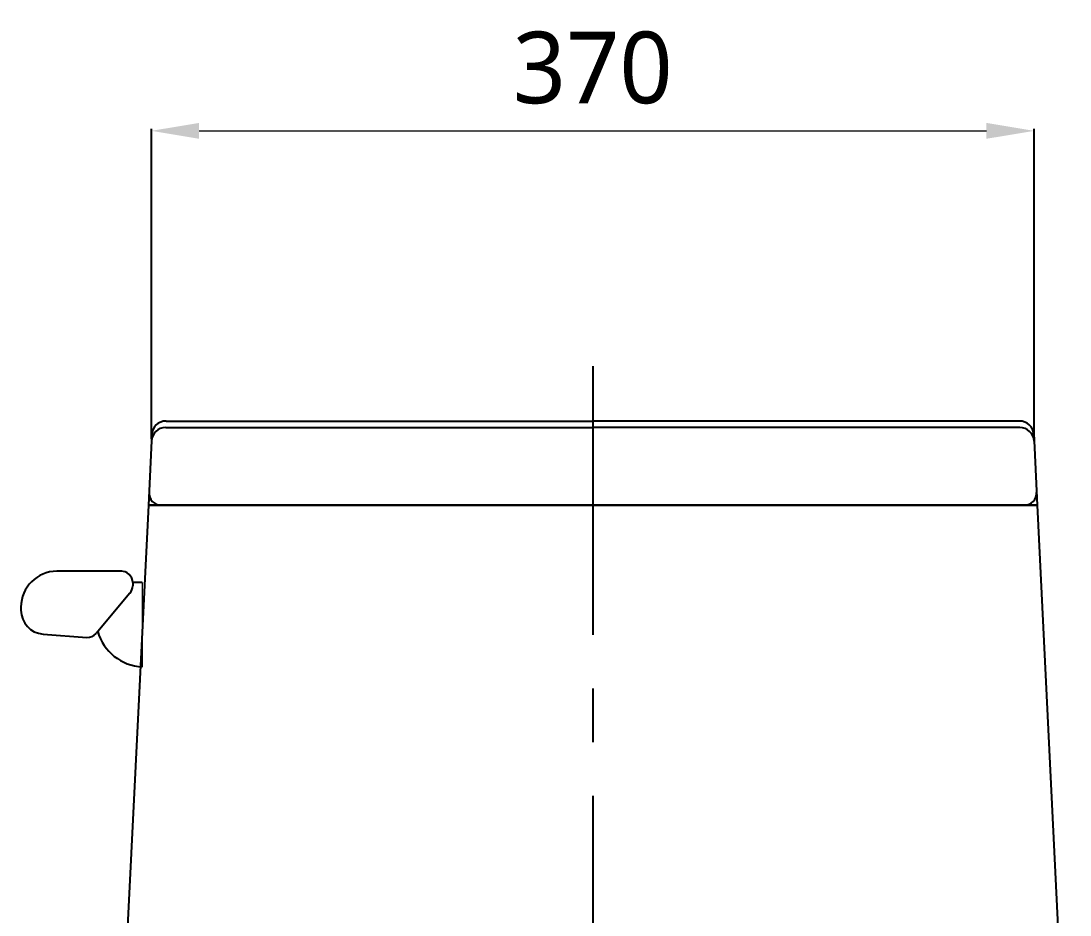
# Model space of a CAD drawing. Extents: x -1507 to 1094, y -378 to 1940.
# Drawn here: x -131.3 to 308.4, y 334.8 to 709.4 of the extents above; entities that cross this region are included whole.
import ezdxf

# ---------------------------------------------------------------- set-up
doc = ezdxf.new("R2010")
doc.units = 0
doc.header["$LTSCALE"] = 3
doc.header["$MEASUREMENT"] = 0
doc.linetypes.add('CENTER', pattern=[2, 1.25, -0.25, 0.25, -0.25])
doc.layers.get('0').update_dxf_attribs({"linetype": 'CONTINUOUS'})
doc.layers.get('DEFPOINTS').update_dxf_attribs({"linetype": 'CONTINUOUS'})
doc.layers.add('1', color=1, linetype='CENTER', lineweight=5)
doc.layers.add('CENTER', color=2, linetype='CENTER')
doc.layers.add('FAUCET', color=4, linetype='CONTINUOUS')
doc.styles.get("Standard").update_dxf_attribs({"font": 'NanumGothic.ttf'})
doc.dimstyles.get("Standard").update_dxf_attribs({"dimtxt": 0.18, "dimasz": 0.18, "dimexe": 0.18, "dimexo": 0.0625, "dimgap": 0.09, "dimtad": 0, "dimtih": 1, "dimtoh": 1, "dimdec": 4, "dimzin": 0, "dimdsep": 46, "dimtxsty": 'Standard', "dimcen": 0.09, "dimadec": 0, "dimazin": 0, "dimtfac": 1, "dimtdec": 4, "dimtofl": 0, "dimtmove": 0, "dimatfit": 3, "dimfxl": 0, "dimtolj": 1, "dimtzin": 0, "dimarcsym": 0})

# ---------------------------------------------------------------- blocks, each defined once
blk = doc.blocks.new('*D19')
at = {"color": 3, "linetype": 'Continuous', "lineweight": -2}
for p, q in [((-76.61, 534.36), (-76.61, 664.15)), ((293.33, 534.36), (293.33, 664.15))]:
    blk.add_line(p, q, dxfattribs=at)
at = {"color": 3, "linetype": 'Continuous', "lineweight": 0}
blk.add_line((-56.61, 663.35), (273.33, 663.35), dxfattribs=at)
at = {"color": 3, "linetype": 'Continuous'}
for points in [[(-56.61, 666.68), (-56.61, 660.02), (-76.61, 663.35)], [(273.33, 666.68), (273.33, 660.02), (293.33, 663.35)]]:
    blk.add_solid(points, dxfattribs=at)
at = {"layer": 'DEFPOINTS', "color": 0, "linetype": 'Continuous'}
for p in [(293.33, 663.35), (-76.61, 533.36), (293.33, 533.36)]:
    blk.add_point(p, dxfattribs=at)
at = {"color": 2, "linetype": 'Continuous', "lineweight": 5, "insert": (108.36, 689.7), "char_height": 30, "attachment_point": 5}
blk.add_mtext('\\A1;370', dxfattribs=at)

msp = doc.modelspace()

# ---------------------------------------------------------------- linework, layer by layer
at = {"color": 7}
for p, q in [((-70.45, 541.76), (108.36, 541.76)), ((287.18, 541.76), (108.36, 541.76)), ((-76.44, 536.49), (-77.87, 506.52)), ((-70.61, 539.05), (108.36, 539.05)), ((287.34, 539.05), (108.36, 539.05)), ((293.17, 536.49), (294.59, 506.52)), ((-77.87, 506.52), (-91.66, 226.53)), ((-77.87, 506.52), (108.36, 506.52)), ((112.14, 506.52), (-77.87, 506.52)), ((294.59, 506.52), (108.36, 506.52)), ((108.36, 506.52), (294.59, 506.52)), ((294.59, 506.52), (308.39, 226.53))]:
    msp.add_line(p, q, dxfattribs=at)
for centre, major_axis, start_param, end_param in [((-70.45, 535.76), (0, 6), 0, 1.519107), ((287.18, 535.76), (0, 6), -1.519107, 0), ((-70.61, 533.05), (0, 6), 0, 1.519107), ((287.34, 533.05), (0, 6), -1.519107, 0), ((-72.6, 511.52), (0, 5), 1.519107, 3.141593), ((289.33, 511.52), (0, 5), 3.141593, 4.764079)]:
    msp.add_ellipse(centre, major_axis=major_axis, ratio=0.99955, start_param=start_param, end_param=end_param, dxfattribs=at)
at = {"layer": '1', "color": 7, "linetype": 'Continuous'}
msp.add_line((281.94, 542.18), (281.94, 542.18), dxfattribs=at)
at = {"layer": '1', "color": 4, "linetype": 'ByBlock'}
msp.add_line((-80.42, 474.03), (-80.42, 438.75), dxfattribs=at)
at = {"layer": 'CENTER', "color": 1, "linetype": 'CENTER', "ltscale": 30}
msp.add_line((108.36, 564.72), (108.36, -128.77), dxfattribs=at)
at = {"layer": 'FAUCET'}
msp.add_line((-89.01, 478.8), (-116.26, 478.8), dxfattribs=at)
at = {"layer": 'FAUCET', "color": 4}
for p, q in [((-84.45, 474.03), (-84.45, 472.66)), ((-80.42, 474.03), (-84.45, 474.03)), ((-85.58, 469.57), (-99.81, 452.75)), ((-131.26, 463.8), (-131.26, 462.44)), ((-122.03, 452.47), (-103.68, 451.06))]:
    msp.add_line(p, q, dxfattribs=at)
at = {"layer": 'FAUCET'}
msp.add_arc((-116.26, 463.8), 15, 90, 180, dxfattribs=at)
at = {"layer": 'FAUCET', "color": 4}
for centre, radius, start, end in [((-89.23, 474.03), 4.78, 0, 92.6026), ((-89.23, 472.66), 4.78, 319.7636, 0), ((-121.26, 462.44), 10, 180, 265.6127), ((-79.43, 459.17), 20.45, 195.872, 267.2403), ((-103.47, 455.83), 4.78, 267.3974, 319.7636)]:
    msp.add_arc(centre, radius, start, end, dxfattribs=at)

# ---------------------------------------------------------------- dimensions: what is measured, and where the dimension line sits
at = {"linetype": 'Continuous', "lineweight": 5}
dim = msp.add_linear_dim(base=(293.33, 663.35), p1=(-76.61, 533.36), p2=(293.33, 533.36), dimstyle='Standard', override={"dimtxt": 30, "dimasz": 20, "dimexe": 0.8, "dimexo": 1, "dimgap": 10, "dimtad": 1, "dimtih": 0, "dimtoh": 0, "dimdec": 0, "dimzin": 8, "dimclrd": 3, "dimclre": 3, "dimclrt": 2, "dimazin": 2, "dimtdec": 0, "dimtix": 1, "dimtofl": 1, "dimlwd": 0, "dimarcsym": 1}, dxfattribs=at)
dim.commit()
dim.dimension.update_dxf_attribs({"geometry": '*D19', "text_midpoint": (108.36, 663.35), "dimtype": 160})

doc.saveas('drawing.dxf')
